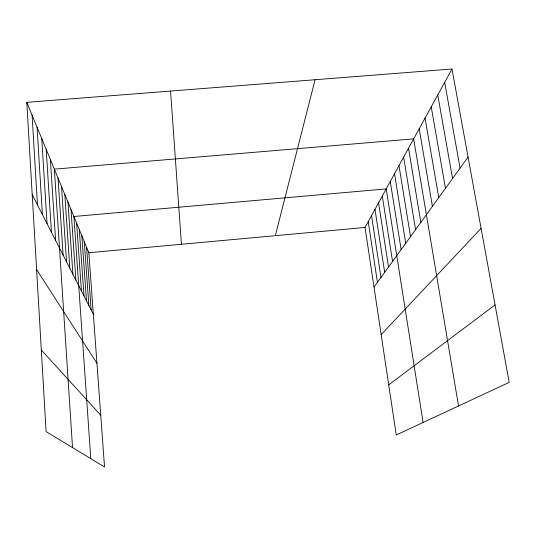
<?xml version="1.0" encoding="UTF-8"?>
<svg xmlns="http://www.w3.org/2000/svg" width="536" height="536" viewBox="0 0 536 536"><rect width="100%" height="100%" fill="white"/><g stroke="black" fill="none" stroke-linecap="round" stroke-linejoin="round"><path stroke-width="0.8" d="M275.337 235.679L315.081 79.737M451.995 69.003L509.2 382.382L396.251 434.971L365.043 227.472L451.995 69.003L26.8 102.329L46.096 431.587L104.54 466.997L88.842 252.744L26.8 102.329M374.014 287.102L468.075 157.082M381.163 334.611L481.087 228.39M388.721 384.875L495.063 304.924M88.842 252.744L365.043 227.472M41.312 349.995L100.741 415.212M36.595 269.514L96.942 363.301M32.214 194.648L93.344 314.257M444.666 82.356L460.082 168.123M437.758 94.946L452.558 178.528M431.232 106.838L445.463 188.337M425.055 118.094L438.756 197.61M419.206 128.767L432.405 206.387M458.528 405.973L413.651 138.884L54.357 169.135L72.534 447.607M408.526 148.231L420.84 222.373M403.642 157.135L415.561 229.676M398.978 165.624L410.522 236.631M394.53 173.738L405.725 243.27M390.275 181.49L401.136 249.609M423.098 422.469L386.208 188.906L73.888 216.497L90.805 458.675M382.309 196.015L392.553 261.474M378.57 202.822L388.533 267.029M374.986 209.362L384.68 272.362M371.542 215.64L380.982 277.474M368.232 221.67L377.431 282.385M86.598 247.304L91.154 309.969M84.259 241.649L88.876 305.507M170.562 91.06L181.436 244.275M81.827 235.753L86.497 300.857M79.294 229.602L84.018 295.999M76.648 223.19L81.425 290.934M71 209.496L75.884 280.094M67.978 202.173L72.916 274.291M64.816 194.501L69.807 268.208M61.499 186.454L66.544 261.823M58.015 178.012L63.114 255.109M50.384 159.507L55.583 240.383M46.19 149.343L51.443 232.276M41.761 138.596L47.054 223.693M37.064 127.22L42.404 214.594M32.086 115.153L37.466 204.933"/></g></svg>
